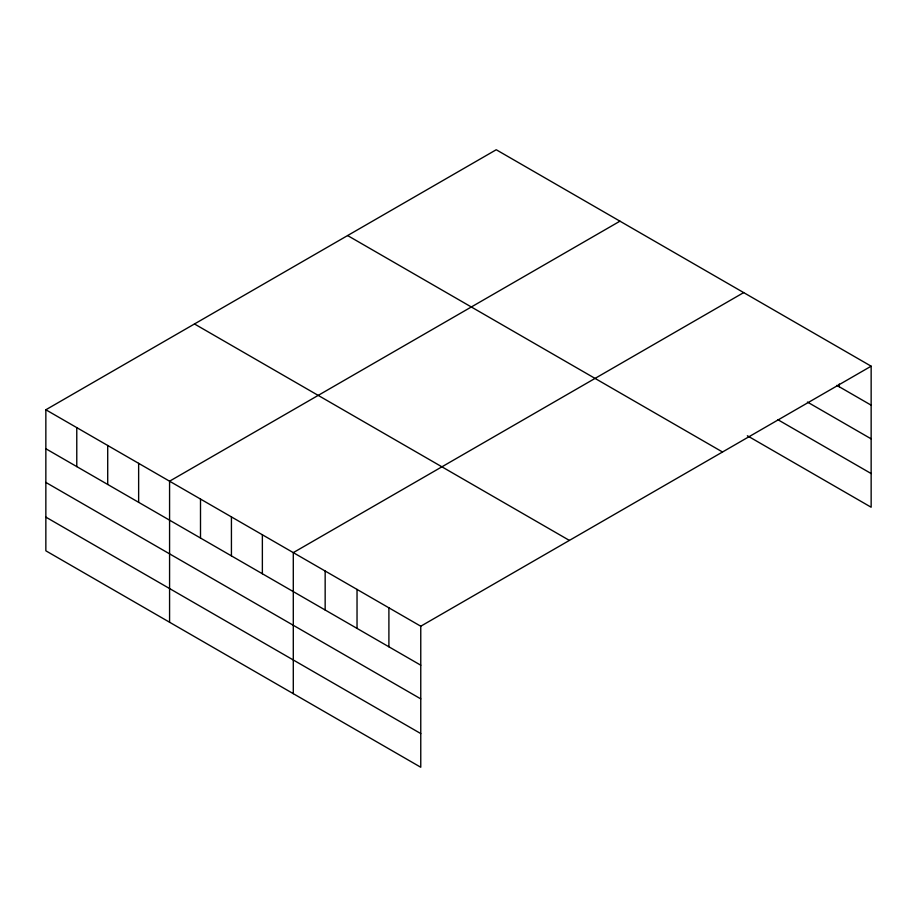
<?xml version="1.0" encoding="UTF-8"?>
<svg xmlns="http://www.w3.org/2000/svg" width="917" height="917" viewBox="0 0 917 917"><rect width="100%" height="100%" fill="white"/><g stroke="black" fill="none" stroke-linecap="round" stroke-linejoin="round"><path stroke-width="1.38" d="M871.15 366.192L496.235 149.746L45.85 409.773L45.85 550.808L420.765 767.254L420.765 626.219L871.15 366.192L871.15 507.227L747.355 435.758M619.961 221.169L169.576 481.196L169.576 622.23M743.676 292.603L293.291 552.63L293.291 693.665M836.831 385.358L871.15 405.176M807.418 402.059L871.15 438.853M777.994 419.768L871.15 473.55M347.612 235.554L722.527 452.001M194.473 323.965L569.388 540.411M45.85 409.773L420.765 626.219M45.85 448.745L420.765 665.203M45.85 482.422L420.765 698.88M45.85 517.119L420.765 733.577M839.284 383.994L839.284 386.779M388.9 607.822L388.9 646.806M357.034 589.425L357.034 628.409M325.157 571.027L325.157 610.011M262.365 534.771L262.365 573.755M231.428 516.913L231.428 555.897M200.502 499.054L200.502 538.038M138.639 463.337L138.639 502.321M107.713 445.49L107.713 484.463M76.776 427.631L76.776 466.604"/></g></svg>
